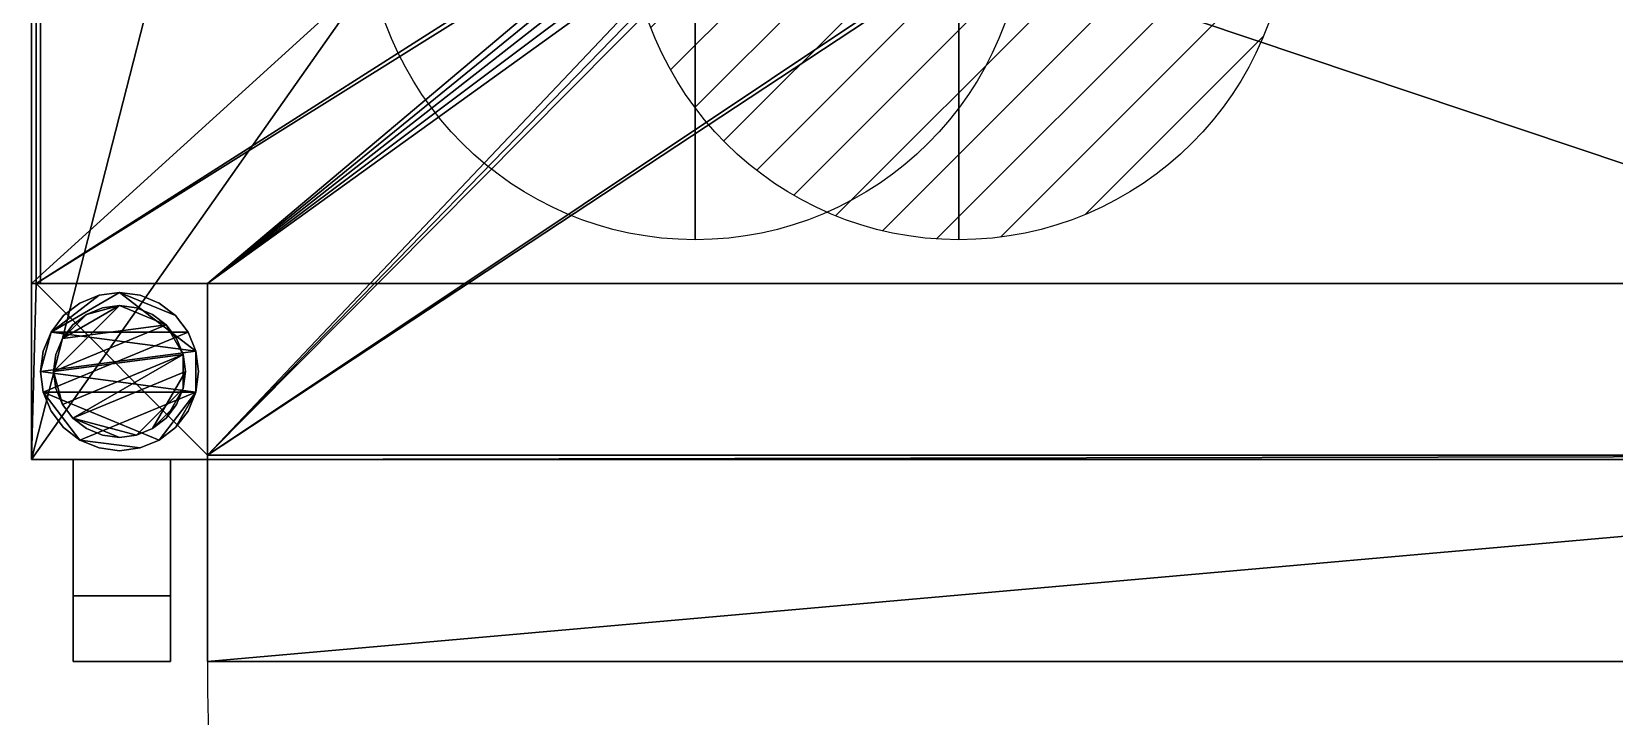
# Model space of a CAD drawing. Header units: millimetres. Extents: x -1 to 1080, y -1245 to 0.
# Drawn here: x 0 to 360.2, y -737.5 to -581.7 of the extents above; entities that cross this region are included whole.
import ezdxf

# ---------------------------------------------------------------- set-up
doc = ezdxf.new("R2010")
doc.units = ezdxf.units.MM
doc.linetypes.add('NASCOSTA', pattern=[0.381, 0.254, -0.127])
for name, color, linetype in [('IQ_200_2D', 1, 'Continuous'), ('IQ_200_3D', 1, 'Continuous'), ('IQ_204_2D', 7, 'Continuous'), ('IQ_204_3D', 7, 'Continuous')]:
    doc.layers.add(name, color=color, linetype=linetype)
doc.layers.add('IQ_CON_COLDWATER_INT', color=7, linetype='Continuous', lineweight=25)
doc.layers.add('IQ_CON_HOTWATER_INT', color=7, linetype='Continuous', lineweight=25)
doc.layers.add('IQ_CURTAIN_3D', color=7, linetype='Continuous', transparency=0.9)

# ---------------------------------------------------------------- blocks, each defined once
blk = doc.blocks.new('coldwater')
blk.add_circle((0, 0), 3)
at = {"extrusion": (-1, 0, 0)}
blk.add_circle((0, 0), 3, dxfattribs=at)
at = {"extrusion": (0, -1, 0)}
blk.add_circle((0, 0), 3, dxfattribs=at)
blk = doc.blocks.new('*X6')
at = {"color": 0}
for p, q in [((134.076, 2208.727), (141.893, 2216.545)), ((134.162, 2210.227), (140.393, 2216.459)), ((134.237, 2207.474), (143.147, 2216.384)), ((134.56, 2206.383), (144.238, 2216.061)), ((134.798, 2212.278), (138.342, 2215.822)), ((135.008, 2205.417), (145.203, 2215.612)), ((135.564, 2204.558), (146.062, 2215.057)), ((136.217, 2203.797), (146.823, 2214.403)), ((136.965, 2203.131), (147.489, 2213.655)), ((137.81, 2202.562), (148.059, 2212.811)), ((138.76, 2202.097), (148.523, 2211.861)), ((139.832, 2201.755), (148.865, 2210.788)), ((141.06, 2201.569), (149.052, 2209.561)), ((142.517, 2201.612), (149.009, 2208.104)), ((144.444, 2202.124), (148.496, 2206.177))]:
    blk.add_line(p, q, dxfattribs=at)
blk = doc.blocks.new('hotwater')
blk.add_line((3, 0), (3, 0))
blk.add_circle((0, 0), 3)
at = {"extrusion": (-1, 0, 0)}
blk.add_circle((0, 0), 3, dxfattribs=at)
at = {"extrusion": (0, -1, 0)}
blk.add_circle((0, 0), 3, dxfattribs=at)
at = {"xscale": 0.4000000000000909, "yscale": 0.4000000000000909, "zscale": 0.4000000000000909}
blk.add_blockref('*X6', (-56.628, -883.621), dxfattribs=at)
at = {"extrusion": (-1, 0, 0), "xscale": 0.3999999999999773, "yscale": 0.3999999999999773, "zscale": 0.3999999999999773}
blk.add_blockref('*X6', (-56.628, -883.621), dxfattribs=at)
at = {"extrusion": (0, -1, 0), "xscale": 0.4000000000000909, "yscale": 0.4000000000000909, "zscale": 0.4000000000000909}
blk.add_blockref('*X6', (-56.628, -883.621), dxfattribs=at)

msp = doc.modelspace()

# ---------------------------------------------------------------- linework, layer by layer
at = {"layer": 'IQ_200_2D', "linetype": 'Continuous'}
for p, q in [((0, -54), (0, -679)), ((600, -679), (0, -679)), ((40, -679), (40, -725)), ((40, -725), (560, -725))]:
    msp.add_line(p, q, dxfattribs=at)
at = {"layer": 'IQ_204_2D', "linetype": 'Continuous'}
for p, q in [((9.48, -679), (9.48, -725)), ((31.62, -725), (31.62, -679)), ((9.48, -725), (31.62, -725))]:
    msp.add_line(p, q, dxfattribs=at)
at = {"layer": 'IQ_204_2D', "linetype": 'NASCOSTA', "ltscale": 100}
msp.add_arc((560, -725), 520, 180, 0, dxfattribs=at)
at = {"layer": 'IQ_CURTAIN_3D'}
msp.add_line((0, -607.75, 898.97), (0, -607.75, 1369.03), dxfattribs=at)

# ---------------------------------------------------------------- block references
at = {"layer": 'IQ_CON_COLDWATER_INT', "xscale": 25, "yscale": 25, "zscale": 25}
msp.add_blockref('coldwater', (151, -554), dxfattribs=at)
at = {"layer": 'IQ_CON_HOTWATER_INT', "xscale": 25, "yscale": 25, "zscale": 25}
msp.add_blockref('hotwater', (211, -554), dxfattribs=at)

# ---------------------------------------------------------------- meshes
at = {"layer": 'IQ_200_3D'}
mesh = msp.add_polyface(dxfattribs=at)
corners = [(0, -54, 1450), (0, -679, 1450), (600, -679, 1450), (600, -54, 1450), (440, -54, 1450), (386, 0, 1450), (214, 0, 1450), (160, -54, 1450)]
mesh.append_faces([[corners[k] for k in face] for face in [(4, 1, 2, 3), (1, 7, 0), (7, 5, 6)]], dxfattribs={"vtx0": -1})
mesh.append_faces([[corners[k] for k in face] for face in [(4, 5, 7, 1)]], dxfattribs={"vtx1": -1, "vtx2": -1, "vtx3": -1})
mesh = msp.add_polyface(dxfattribs=at)
corners = [(600, -54, 725), (600, -679, 725), (560, -679, 725), (560, -725, 725), (40, -725, 725), (40, -679, 725), (0, -679, 725), (0, -54, 725), (160, -54, 725), (214, 0, 725), (386, 0, 725), (440, -54, 725), (1, -639, 725), (40, -639, 725), (40, -678, 725), (560, -678, 725), (560, -639, 725), (599, -639, 725), (599, -94, 725), (560, -94, 725), (560, -55, 725), (40, -55, 725), (40, -94, 725), (1, -94, 725)]
mesh.append_faces([[corners[k] for k in face] for face in [(11, 8, 9, 10)]], dxfattribs={"vtx0": -1})
mesh.append_faces([[corners[k] for k in face] for face in [(23, 7, 21, 22), (20, 0, 18, 19)]], dxfattribs={"vtx0": -1, "vtx1": -1})
mesh.append_faces([[corners[k] for k in face] for face in [(6, 12, 14, 5)]], dxfattribs={"vtx0": -1, "vtx1": -1, "vtx2": -1})
mesh.append_faces([[corners[k] for k in face] for face in [(20, 8, 11, 0)]], dxfattribs={"vtx0": -1, "vtx1": -1, "vtx3": -1})
mesh.append_faces([[corners[k] for k in face] for face in [(7, 23, 12, 6), (8, 20, 21, 7)]], dxfattribs={"vtx0": -1, "vtx2": -1})
mesh.append_faces([[corners[k] for k in face] for face in [(2, 4, 5, 15)]], dxfattribs={"vtx0": -1, "vtx2": -1, "vtx3": -1})
mesh.append_faces([[corners[k] for k in face] for face in [(13, 14, 12)]], dxfattribs={"vtx1": -1})
mesh.append_faces([[corners[k] for k in face] for face in [(14, 15, 5)]], dxfattribs={"vtx1": -1, "vtx2": -1})
mesh.append_faces([[corners[k] for k in face] for face in [(1, 2, 15, 17)]], dxfattribs={"vtx1": -1, "vtx2": -1, "vtx3": -1})
mesh.append_faces([[corners[k] for k in face] for face in [(17, 18, 0, 1)]], dxfattribs={"vtx1": -1, "vtx3": -1})
mesh.append_faces([[corners[k] for k in face] for face in [(15, 16, 17), (2, 3, 4)]], dxfattribs={"vtx2": -1})
mesh = msp.add_polyface(dxfattribs=at)
corners = [(0, -54, 1450), (0, -679, 1450), (0, -679, 725), (0, -54, 725), (0, -639, 850), (0, -639, 1370), (0, -94, 1370), (0, -94, 850)]
mesh.append_faces([[corners[k] for k in face] for face in [(0, 6, 5, 1), (3, 7, 6, 0)]], dxfattribs={"vtx0": -1, "vtx2": -1})
mesh.append_faces([[corners[k] for k in face] for face in [(2, 1, 5, 4), (3, 2, 4, 7)]], dxfattribs={"vtx1": -1, "vtx3": -1})
mesh = msp.add_polyface(dxfattribs=at)
corners = [(1, -639, 201.37), (1, -94, 201.37), (40, -94, 201.37), (40, -55, 201.37), (560, -55, 201.37), (560, -94, 201.37), (599, -94, 201.37), (599, -639, 201.37), (560, -639, 201.37), (560, -678, 201.37), (40, -678, 201.37), (40, -639, 201.37), (141, -553.9, 201.37), (141.34, -556.49, 201.37), (142.34, -558.9, 201.37), (143.93, -560.97, 201.37), (146, -562.56, 201.37), (148.41, -563.56, 201.37), (151, -563.9, 201.37), (153.59, -563.56, 201.37), (156, -562.56, 201.37), (158.07, -560.97, 201.37), (159.66, -558.9, 201.37), (160.66, -556.49, 201.37), (161, -553.9, 201.37), (160.66, -551.31, 201.37), (159.66, -548.9, 201.37), (158.07, -546.83, 201.37), (156, -545.24, 201.37), (153.59, -544.24, 201.37), (151, -543.9, 201.37), (148.41, -544.24, 201.37), (146, -545.24, 201.37), (143.93, -546.83, 201.37), (142.34, -548.9, 201.37), (141.34, -551.31, 201.37), (201, -553.9, 201.37), (201.34, -556.49, 201.37), (202.34, -558.9, 201.37), (203.93, -560.97, 201.37), (206, -562.56, 201.37), (208.41, -563.56, 201.37), (211, -563.9, 201.37), (213.59, -563.56, 201.37), (216, -562.56, 201.37), (218.07, -560.97, 201.37), (219.66, -558.9, 201.37), (220.66, -556.49, 201.37), (221, -553.9, 201.37), (220.66, -551.31, 201.37), (219.66, -548.9, 201.37), (218.07, -546.83, 201.37), (216, -545.24, 201.37), (213.59, -544.24, 201.37), (211, -543.9, 201.37), (208.41, -544.24, 201.37), (206, -545.24, 201.37), (203.93, -546.83, 201.37), (202.34, -548.9, 201.37), (201.34, -551.31, 201.37), (291, -523.9, 201.37), (291.34, -526.49, 201.37), (292.34, -528.9, 201.37), (293.93, -530.97, 201.37), (296, -532.56, 201.37), (298.41, -533.56, 201.37), (301, -533.9, 201.37), (303.59, -533.56, 201.37), (306, -532.56, 201.37), (308.07, -530.97, 201.37), (309.66, -528.9, 201.37), (310.66, -526.49, 201.37), (311, -523.9, 201.37), (310.66, -521.31, 201.37), (309.66, -518.9, 201.37), (308.07, -516.83, 201.37), (306, -515.24, 201.37), (303.59, -514.24, 201.37), (301, -513.9, 201.37), (298.41, -514.24, 201.37), (296, -515.24, 201.37), (293.93, -516.83, 201.37), (292.34, -518.9, 201.37), (291.34, -521.31, 201.37), (447.9, -277, 201.37), (448.24, -279.59, 201.37), (449.24, -282, 201.37), (450.83, -284.07, 201.37), (452.9, -285.66, 201.37), (455.31, -286.66, 201.37), (457.9, -287, 201.37), (460.49, -286.66, 201.37), (462.9, -285.66, 201.37), (464.97, -284.07, 201.37), (466.56, -282, 201.37), (467.56, -279.59, 201.37), (467.9, -277, 201.37), (467.56, -274.41, 201.37), (466.56, -272, 201.37), (464.97, -269.93, 201.37), (462.9, -268.34, 201.37), (460.49, -267.34, 201.37), (457.9, -267, 201.37), (455.31, -267.34, 201.37), (452.9, -268.34, 201.37), (450.83, -269.93, 201.37), (449.24, -272, 201.37), (448.24, -274.41, 201.37)]
mesh.append_faces([[corners[k] for k in face] for face in [(70, 8, 69), (71, 8, 70), (62, 49, 61), (102, 5, 101), (95, 7, 94), (85, 79, 84), (92, 8, 91), (21, 40, 20), (14, 11, 13), (58, 27, 57), (35, 0, 34)]], dxfattribs={"vtx0": -1, "vtx1": -1})
mesh.append_faces([[corners[k] for k in face] for face in [(80, 2, 84, 79)]], dxfattribs={"vtx0": -1, "vtx1": -1, "vtx2": -1})
mesh.append_faces([[corners[k] for k in face] for face in [(80, 54, 30, 2)]], dxfattribs={"vtx0": -1, "vtx1": -1, "vtx2": -1, "vtx3": -1})
mesh.append_faces([[corners[k] for k in face] for face in [(50, 60, 61, 49), (52, 82, 83, 51), (54, 80, 81, 53), (51, 83, 60, 50), (104, 4, 5, 103), (6, 97, 98), (2, 107, 84), (53, 81, 82, 52), (20, 40, 41, 19), (11, 16, 17, 10), (28, 56, 57, 27), (29, 55, 56, 28), (2, 30, 31)]], dxfattribs={"vtx0": -1, "vtx2": -1})
mesh.append_faces([[corners[k] for k in face] for face in [(44, 66, 67, 9), (8, 72, 73, 91)]], dxfattribs={"vtx0": -1, "vtx2": -1, "vtx3": -1})
mesh.append_faces([[corners[k] for k in face] for face in [(67, 68, 9), (71, 72, 8), (96, 97, 6), (93, 94, 7), (100, 101, 5), (99, 100, 5), (102, 103, 5), (106, 107, 2), (42, 43, 10), (44, 45, 66), (18, 19, 10), (17, 18, 10), (15, 16, 11), (14, 15, 11), (12, 13, 11), (31, 32, 2)]], dxfattribs={"vtx1": -1, "vtx2": -1})
mesh.append_faces([[corners[k] for k in face] for face in [(41, 42, 10, 19)]], dxfattribs={"vtx1": -1, "vtx2": -1, "vtx3": -1})
mesh.append_faces([[corners[k] for k in face] for face in [(8, 9, 68, 69), (7, 8, 92, 93), (74, 75, 89, 90), (73, 74, 90, 91), (75, 76, 88, 89), (65, 66, 45, 46), (64, 65, 46, 47), (62, 63, 48, 49), (63, 64, 47, 48), (78, 79, 85, 86), (77, 78, 86, 87), (76, 77, 87, 88), (95, 96, 6, 7), (5, 6, 98, 99), (104, 105, 3, 4), (105, 106, 2, 3), (43, 44, 9, 10), (39, 40, 21, 22), (38, 39, 22, 23), (37, 38, 23, 24), (36, 37, 24, 25), (35, 12, 11, 0), (59, 36, 25, 26), (58, 59, 26, 27), (54, 55, 29, 30), (32, 33, 1, 2), (33, 34, 0, 1)]], dxfattribs={"vtx1": -1, "vtx3": -1})
mesh = msp.add_polyface(dxfattribs=at)
corners = [(0, -639, 850), (600, -639, 850), (600, -94, 850), (0, -94, 850), (0, -94, 850), (0, -94, 850), (0, -639, 850), (0, -639, 850)]
mesh.append_faces([[corners[k] for k in face] for face in [(1, 2, 7, 0), (6, 7, 4, 5)]], dxfattribs={"vtx1": -1})
mesh.append_faces([[corners[k] for k in face] for face in [(2, 3, 4, 7)]], dxfattribs={"vtx2": -1, "vtx3": -1})
mesh = msp.add_polyface(dxfattribs=at)
corners = [(0, -639, 1370), (0, -94, 1370), (600, -94, 1370), (600, -639, 1370)]
mesh.append_faces([[corners[k] for k in face] for face in [(0, 1, 2, 3)]])
mesh = msp.add_polyface(dxfattribs=at)
corners = [(1, -639, 201.37), (1, -639, 725), (1, -94, 725), (1, -94, 201.37)]
mesh.append_faces([[corners[k] for k in face] for face in [(0, 1, 2, 3)]])
mesh = msp.add_polyface(dxfattribs=at)
corners = [(600, -639, 850), (0, -639, 850), (0, -639, 910), (0, -639, 1370), (600, -639, 1370)]
mesh.append_faces([[corners[k] for k in face] for face in [(4, 0, 2, 3)]], dxfattribs={"vtx1": -1})
mesh.append_faces([[corners[k] for k in face] for face in [(0, 1, 2)]], dxfattribs={"vtx2": -1})
mesh = msp.add_polyface(dxfattribs=at)
corners = [(0, -639, 725), (0, -679, 725), (40, -679, 725), (40, -639, 725)]
mesh.append_faces([[corners[k] for k in face] for face in [(0, 1, 2, 3)]])
mesh = msp.add_polyface(dxfattribs=at)
corners = [(40, -679, 75), (0, -679, 75), (0, -639, 75), (40, -639, 75)]
mesh.append_faces([[corners[k] for k in face] for face in [(0, 1, 2, 3)]])
mesh = msp.add_polyface(dxfattribs=at)
corners = [(40, -639, 725), (40, -639, 75), (0, -639, 75), (0, -639, 725)]
mesh.append_faces([[corners[k] for k in face] for face in [(0, 1, 2, 3)]])
mesh = msp.add_polyface(dxfattribs=at)
corners = [(0, -639, 725), (0, -639, 75), (0, -679, 75), (0, -679, 725)]
mesh.append_faces([[corners[k] for k in face] for face in [(0, 1, 2, 3)]])
mesh = msp.add_polyface(dxfattribs=at)
corners = [(40, -639, 201.37), (40, -639, 725), (1, -639, 725), (1, -639, 201.37)]
mesh.append_faces([[corners[k] for k in face] for face in [(0, 1, 2, 3)]])
mesh = msp.add_polyface(dxfattribs=at)
corners = [(2, -659, 5), (2.61, -663.66, 5), (4.41, -668, 5), (7.27, -671.73, 5), (11, -674.59, 5), (15.34, -676.39, 5), (20, -677, 5), (24.66, -676.39, 5), (29, -674.59, 5), (32.73, -671.73, 5), (35.59, -668, 5), (37.39, -663.66, 5), (38, -659, 5), (37.39, -654.34, 5), (35.59, -650, 5), (32.73, -646.27, 5), (29, -643.41, 5), (24.66, -641.61, 5), (20, -641, 5), (15.34, -641.61, 5), (11, -643.41, 5), (7.27, -646.27, 5), (4.41, -650, 5), (2.61, -654.34, 5)]
mesh.append_faces([[corners[k] for k in face] for face in [(11, 8, 9, 10)]], dxfattribs={"vtx0": -1})
mesh.append_faces([[corners[k] for k in face] for face in [(4, 7, 8, 11), (11, 0, 1, 4), (13, 18, 19, 22)]], dxfattribs={"vtx0": -1, "vtx2": -1, "vtx3": -1})
mesh.append_faces([[corners[k] for k in face] for face in [(0, 11, 12, 13)]], dxfattribs={"vtx0": -1, "vtx3": -1})
mesh.append_faces([[corners[k] for k in face] for face in [(2, 3, 4, 1), (16, 17, 18, 15)]], dxfattribs={"vtx2": -1})
mesh.append_faces([[corners[k] for k in face] for face in [(13, 14, 15, 18), (22, 23, 0, 13)]], dxfattribs={"vtx2": -1, "vtx3": -1})
mesh.append_faces([[corners[k] for k in face] for face in [(4, 5, 6, 7), (19, 20, 21, 22)]], dxfattribs={"vtx3": -1})
mesh = msp.add_polyface(dxfattribs=at)
corners = [(2, -659), (2.61, -654.34), (4.41, -650), (7.27, -646.27), (11, -643.41), (15.34, -641.61), (20, -641), (24.66, -641.61), (29, -643.41), (32.73, -646.27), (35.59, -650), (37.39, -654.34), (38, -659), (37.39, -663.66), (35.59, -668), (32.73, -671.73), (29, -674.59), (24.66, -676.39), (20, -677), (15.34, -676.39), (11, -674.59), (7.27, -671.73), (4.41, -668), (2.61, -663.66)]
mesh.append_faces([[corners[k] for k in face] for face in [(2, 0, 1), (15, 13, 14), (13, 11, 12)]], dxfattribs={"vtx0": -1})
mesh.append_faces([[corners[k] for k in face] for face in [(16, 23, 13, 15)]], dxfattribs={"vtx0": -1, "vtx1": -1, "vtx2": -1})
mesh.append_faces([[corners[k] for k in face] for face in [(2, 10, 23, 0)]], dxfattribs={"vtx0": -1, "vtx1": -1, "vtx3": -1})
mesh.append_faces([[corners[k] for k in face] for face in [(2, 5, 6)]], dxfattribs={"vtx0": -1, "vtx2": -1})
mesh.append_faces([[corners[k] for k in face] for face in [(23, 10, 11, 13), (23, 16, 17, 20)]], dxfattribs={"vtx0": -1, "vtx2": -1, "vtx3": -1})
mesh.append_faces([[corners[k] for k in face] for face in [(9, 10, 2, 6)]], dxfattribs={"vtx1": -1, "vtx2": -1, "vtx3": -1})
mesh.append_faces([[corners[k] for k in face] for face in [(3, 4, 5, 2), (18, 19, 20, 17)]], dxfattribs={"vtx2": -1})
mesh.append_faces([[corners[k] for k in face] for face in [(6, 7, 8, 9), (20, 21, 22, 23)]], dxfattribs={"vtx3": -1})
mesh = msp.add_polyface(dxfattribs=at)
corners = [(2, -659, 5), (2.61, -654.34, 5), (4.41, -650, 5), (7.27, -646.27, 5), (11, -643.41, 5), (15.34, -641.61, 5), (20, -641, 5), (24.66, -641.61, 5), (29, -643.41, 5), (32.73, -646.27, 5), (35.59, -650, 5), (37.39, -654.34, 5), (38, -659, 5), (38, -659), (37.39, -654.34), (35.59, -650), (32.73, -646.27), (29, -643.41), (24.66, -641.61), (20, -641), (15.34, -641.61), (11, -643.41), (7.27, -646.27), (4.41, -650), (2.61, -654.34), (2, -659)]
mesh.append_faces([[corners[k] for k in face] for face in [(13, 14, 11, 12), (0, 1, 24, 25)]], dxfattribs={"vtx1": -1})
mesh.append_faces([[corners[k] for k in face] for face in [(14, 15, 10, 11), (16, 17, 8, 9), (15, 16, 9, 10), (17, 18, 7, 8), (6, 7, 18, 19), (19, 20, 5, 6), (20, 21, 4, 5), (22, 23, 2, 3), (21, 22, 3, 4), (23, 24, 1, 2)]], dxfattribs={"vtx1": -1, "vtx3": -1})
mesh = msp.add_polyface(dxfattribs=at)
corners = [(40, -678, 201.37), (40, -678, 725), (40, -639, 725), (40, -639, 201.37)]
mesh.append_faces([[corners[k] for k in face] for face in [(0, 1, 2, 3)]])
mesh = msp.add_polyface(dxfattribs=at)
corners = [(40, -679, 725), (40, -679, 75), (40, -639, 75), (40, -639, 725)]
mesh.append_faces([[corners[k] for k in face] for face in [(0, 1, 2, 3)]])
mesh = msp.add_polyface(dxfattribs=at)
corners = [(5, -659, 75), (5.51, -662.88, 75), (7.01, -666.5, 75), (9.39, -669.61, 75), (12.5, -671.99, 75), (16.12, -673.49, 75), (20, -674, 75), (23.88, -673.49, 75), (27.5, -671.99, 75), (30.61, -669.61, 75), (32.99, -666.5, 75), (34.49, -662.88, 75), (35, -659, 75), (34.49, -655.12, 75), (32.99, -651.5, 75), (30.61, -648.39, 75), (27.5, -646.01, 75), (23.88, -644.51, 75), (20, -644, 75), (16.12, -644.51, 75), (12.5, -646.01, 75), (9.39, -648.39, 75), (7.01, -651.5, 75), (5.51, -655.12, 75)]
mesh.append_faces([[corners[k] for k in face] for face in [(10, 8, 9), (22, 20, 21)]], dxfattribs={"vtx0": -1})
mesh.append_faces([[corners[k] for k in face] for face in [(7, 3, 6)]], dxfattribs={"vtx0": -1, "vtx1": -1})
mesh.append_faces([[corners[k] for k in face] for face in [(22, 15, 18, 20)]], dxfattribs={"vtx0": -1, "vtx1": -1, "vtx2": -1, "vtx3": -1})
mesh.append_faces([[corners[k] for k in face] for face in [(13, 2, 3, 12)]], dxfattribs={"vtx0": -1, "vtx2": -1})
mesh.append_faces([[corners[k] for k in face] for face in [(3, 7, 8, 12)]], dxfattribs={"vtx0": -1, "vtx2": -1, "vtx3": -1})
mesh.append_faces([[corners[k] for k in face] for face in [(17, 18, 15, 16), (19, 20, 18)]], dxfattribs={"vtx1": -1})
mesh.append_faces([[corners[k] for k in face] for face in [(11, 12, 8, 10)]], dxfattribs={"vtx1": -1, "vtx2": -1})
mesh.append_faces([[corners[k] for k in face] for face in [(4, 5, 6, 3)]], dxfattribs={"vtx2": -1})
mesh.append_faces([[corners[k] for k in face] for face in [(0, 1, 2, 13), (13, 14, 15, 0), (22, 23, 0, 15)]], dxfattribs={"vtx2": -1, "vtx3": -1})
mesh = msp.add_polyface(dxfattribs=at)
corners = [(5, -659, 5), (5.51, -655.12, 5), (7.01, -651.5, 5), (9.39, -648.39, 5), (12.5, -646.01, 5), (16.12, -644.51, 5), (20, -644, 5), (23.88, -644.51, 5), (27.5, -646.01, 5), (30.61, -648.39, 5), (32.99, -651.5, 5), (34.49, -655.12, 5), (35, -659, 5), (34.49, -662.88, 5), (32.99, -666.5, 5), (30.61, -669.61, 5), (27.5, -671.99, 5), (23.88, -673.49, 5), (20, -674, 5), (16.12, -673.49, 5), (12.5, -671.99, 5), (9.39, -669.61, 5), (7.01, -666.5, 5), (5.51, -662.88, 5)]
mesh.append_faces([[corners[k] for k in face] for face in [(9, 6, 7, 8), (4, 2, 3), (15, 13, 14)]], dxfattribs={"vtx0": -1})
mesh.append_faces([[corners[k] for k in face] for face in [(18, 21, 17)]], dxfattribs={"vtx0": -1, "vtx1": -1})
mesh.append_faces([[corners[k] for k in face] for face in [(22, 0, 11, 21)]], dxfattribs={"vtx0": -1, "vtx1": -1, "vtx2": -1})
mesh.append_faces([[corners[k] for k in face] for face in [(0, 6, 9, 11), (21, 11, 13, 17)]], dxfattribs={"vtx0": -1, "vtx1": -1, "vtx2": -1, "vtx3": -1})
mesh.append_faces([[corners[k] for k in face] for face in [(23, 0, 22), (12, 13, 11)]], dxfattribs={"vtx1": -1})
mesh.append_faces([[corners[k] for k in face] for face in [(16, 17, 13, 15)]], dxfattribs={"vtx1": -1, "vtx2": -1})
mesh.append_faces([[corners[k] for k in face] for face in [(9, 10, 11)]], dxfattribs={"vtx2": -1})
mesh.append_faces([[corners[k] for k in face] for face in [(4, 5, 6, 2), (0, 1, 2, 6)]], dxfattribs={"vtx2": -1, "vtx3": -1})
mesh.append_faces([[corners[k] for k in face] for face in [(18, 19, 20, 21)]], dxfattribs={"vtx3": -1})
mesh = msp.add_polyface(dxfattribs=at)
corners = [(5, -659, 75), (5.51, -655.12, 75), (7.01, -651.5, 75), (9.39, -648.39, 75), (12.5, -646.01, 75), (16.12, -644.51, 75), (20, -644, 75), (23.88, -644.51, 75), (27.5, -646.01, 75), (30.61, -648.39, 75), (32.99, -651.5, 75), (34.49, -655.12, 75), (35, -659, 75), (35, -659, 5), (34.49, -655.12, 5), (32.99, -651.5, 5), (30.61, -648.39, 5), (27.5, -646.01, 5), (23.88, -644.51, 5), (20, -644, 5), (16.12, -644.51, 5), (12.5, -646.01, 5), (9.39, -648.39, 5), (7.01, -651.5, 5), (5.51, -655.12, 5), (5, -659, 5)]
mesh.append_faces([[corners[k] for k in face] for face in [(1, 24, 25, 0)]], dxfattribs={"vtx0": -1})
mesh.append_faces([[corners[k] for k in face] for face in [(8, 17, 18, 7), (9, 16, 17, 8), (7, 18, 19, 6), (15, 10, 11, 14), (5, 20, 21, 4), (4, 21, 22, 3), (2, 23, 24, 1), (3, 22, 23, 2), (20, 5, 6, 19)]], dxfattribs={"vtx0": -1, "vtx2": -1})
mesh.append_faces([[corners[k] for k in face] for face in [(13, 14, 11, 12)]], dxfattribs={"vtx1": -1})
mesh.append_faces([[corners[k] for k in face] for face in [(9, 10, 15, 16)]], dxfattribs={"vtx1": -1, "vtx3": -1})
mesh = msp.add_polyface(dxfattribs=at)
corners = [(38, -659, 5), (37.39, -663.66, 5), (35.59, -668, 5), (32.73, -671.73, 5), (29, -674.59, 5), (24.66, -676.39, 5), (20, -677, 5), (15.34, -676.39, 5), (11, -674.59, 5), (7.27, -671.73, 5), (4.41, -668, 5), (2.61, -663.66, 5), (2, -659, 5), (2, -659), (2.61, -663.66), (4.41, -668), (7.27, -671.73), (11, -674.59), (15.34, -676.39), (20, -677), (24.66, -676.39), (29, -674.59), (32.73, -671.73), (35.59, -668), (37.39, -663.66), (38, -659)]
mesh.append_faces([[corners[k] for k in face] for face in [(13, 14, 11, 12), (0, 1, 24, 25)]], dxfattribs={"vtx1": -1})
mesh.append_faces([[corners[k] for k in face] for face in [(14, 15, 10, 11), (16, 17, 8, 9), (15, 16, 9, 10), (17, 18, 7, 8), (6, 7, 18, 19), (19, 20, 5, 6), (20, 21, 4, 5), (22, 23, 2, 3), (21, 22, 3, 4), (23, 24, 1, 2)]], dxfattribs={"vtx1": -1, "vtx3": -1})
mesh = msp.add_polyface(dxfattribs=at)
corners = [(35, -659, 75), (34.49, -662.88, 75), (32.99, -666.5, 75), (30.61, -669.61, 75), (27.5, -671.99, 75), (23.88, -673.49, 75), (20, -674, 75), (16.12, -673.49, 75), (12.5, -671.99, 75), (9.39, -669.61, 75), (7.01, -666.5, 75), (5.51, -662.88, 75), (5, -659, 75), (5, -659, 5), (5.51, -662.88, 5), (7.01, -666.5, 5), (9.39, -669.61, 5), (12.5, -671.99, 5), (16.12, -673.49, 5), (20, -674, 5), (23.88, -673.49, 5), (27.5, -671.99, 5), (30.61, -669.61, 5), (32.99, -666.5, 5), (34.49, -662.88, 5), (35, -659, 5)]
mesh.append_faces([[corners[k] for k in face] for face in [(1, 24, 25, 0)]], dxfattribs={"vtx0": -1})
mesh.append_faces([[corners[k] for k in face] for face in [(11, 14, 15, 10), (10, 15, 16, 9), (8, 17, 18, 7), (9, 16, 17, 8), (7, 18, 19, 6), (5, 20, 21, 4), (4, 21, 22, 3), (2, 23, 24, 1), (3, 22, 23, 2), (20, 5, 6, 19)]], dxfattribs={"vtx0": -1, "vtx2": -1})
mesh.append_faces([[corners[k] for k in face] for face in [(12, 13, 14, 11)]], dxfattribs={"vtx2": -1})
mesh = msp.add_polyface(dxfattribs=at)
corners = [(600, -679, 1450), (0, -679, 1450), (0, -679, 725), (40, -679, 725), (40, -679, 1410), (560, -679, 1410), (560, -679, 1345.39), (575, -679, 1345.39), (575, -679, 1265.39), (560, -679, 1265.39), (560, -679, 869.61), (575, -679, 869.61), (575, -679, 789.61), (560, -679, 789.61), (560, -679, 725), (600, -679, 725), (31.62, -679, 1095.39), (31.62, -679, 1020.39), (9.48, -679, 1020.39), (9.48, -679, 1095.39)]
mesh.append_faces([[corners[k] for k in face] for face in [(7, 0, 5, 6)]], dxfattribs={"vtx0": -1, "vtx1": -1})
mesh.append_faces([[corners[k] for k in face] for face in [(4, 1, 19, 16)]], dxfattribs={"vtx0": -1, "vtx1": -1, "vtx3": -1})
mesh.append_faces([[corners[k] for k in face] for face in [(1, 4, 5, 0), (19, 1, 2, 18), (0, 7, 8, 15), (3, 17, 18, 2)]], dxfattribs={"vtx0": -1, "vtx2": -1})
mesh.append_faces([[corners[k] for k in face] for face in [(14, 15, 12, 13)]], dxfattribs={"vtx1": -1})
mesh.append_faces([[corners[k] for k in face] for face in [(11, 12, 15, 8)]], dxfattribs={"vtx1": -1, "vtx2": -1, "vtx3": -1})
mesh.append_faces([[corners[k] for k in face] for face in [(3, 4, 16, 17)]], dxfattribs={"vtx1": -1, "vtx3": -1})
mesh.append_faces([[corners[k] for k in face] for face in [(8, 9, 10, 11)]], dxfattribs={"vtx3": -1})
mesh = msp.add_polyface(dxfattribs=at)
corners = [(0, -679, 725), (0, -679, 75), (40, -679, 75), (40, -679, 725)]
mesh.append_faces([[corners[k] for k in face] for face in [(0, 1, 2, 3)]])
mesh = msp.add_polyface(dxfattribs=at)
corners = [(560, -678, 201.37), (560, -678, 725), (40, -678, 725), (40, -678, 201.37)]
mesh.append_faces([[corners[k] for k in face] for face in [(0, 1, 2, 3)]])
mesh = msp.add_polyface(dxfattribs=at)
corners = [(40, -725, 1410), (560, -725, 1410), (560, -679, 1410), (40, -679, 1410)]
mesh.append_faces([[corners[k] for k in face] for face in [(0, 1, 2, 3)]])
mesh = msp.add_polyface(dxfattribs=at)
corners = [(40, -679, 1410), (40, -679, 725), (40, -725, 725), (40, -725, 1410)]
mesh.append_faces([[corners[k] for k in face] for face in [(0, 1, 2, 3)]])
mesh = msp.add_polyface(dxfattribs=at)
corners = [(40, -725, 1410), (40, -725, 725), (560, -725, 725), (560, -725, 1410)]
mesh.append_faces([[corners[k] for k in face] for face in [(0, 1, 2, 3)]])
at = {"layer": 'IQ_204_3D'}
mesh = msp.add_polyface(dxfattribs=at)
corners = [(9.48, -725, 1095.39), (9.48, -679, 1095.39), (9.48, -679, 1020.39), (9.48, -710, 1020.39), (9.48, -710, 860.39), (9.48, -725, 860.39)]
mesh.append_faces([[corners[k] for k in face] for face in [(1, 2, 3, 0)]], dxfattribs={"vtx2": -1})
mesh.append_faces([[corners[k] for k in face] for face in [(3, 4, 5, 0)]], dxfattribs={"vtx3": -1})
mesh = msp.add_polyface(dxfattribs=at)
corners = [(31.62, -710, 1020.39), (9.48, -710, 1020.39), (9.48, -679, 1020.39), (31.62, -679, 1020.39)]
mesh.append_faces([[corners[k] for k in face] for face in [(0, 1, 2, 3)]])
mesh = msp.add_polyface(dxfattribs=at)
corners = [(31.62, -679, 1095.39), (9.48, -679, 1095.39), (9.48, -725, 1095.39), (31.62, -725, 1095.39)]
mesh.append_faces([[corners[k] for k in face] for face in [(0, 1, 2, 3)]])
mesh = msp.add_polyface(dxfattribs=at)
corners = [(31.62, -725, 1095.39), (31.62, -725, 860.39), (31.62, -710, 860.39), (31.62, -710, 1020.39), (31.62, -679, 1020.39), (31.62, -679, 1095.39)]
mesh.append_faces([[corners[k] for k in face] for face in [(1, 2, 3, 0)]], dxfattribs={"vtx2": -1})
mesh.append_faces([[corners[k] for k in face] for face in [(3, 4, 5, 0)]], dxfattribs={"vtx3": -1})
mesh = msp.add_polyface(dxfattribs=at)
corners = [(31.62, -725, 860.39), (9.48, -725, 860.39), (9.48, -710, 860.39), (31.62, -710, 860.39)]
mesh.append_faces([[corners[k] for k in face] for face in [(0, 1, 2, 3)]])
mesh = msp.add_polyface(dxfattribs=at)
corners = [(31.62, -710, 860.39), (9.48, -710, 860.39), (9.48, -710, 1020.39), (31.62, -710, 1020.39)]
mesh.append_faces([[corners[k] for k in face] for face in [(0, 1, 2, 3)]])
mesh = msp.add_polyface(dxfattribs=at)
corners = [(31.62, -725, 1095.39), (9.48, -725, 1095.39), (9.48, -725, 860.39), (31.62, -725, 860.39)]
mesh.append_faces([[corners[k] for k in face] for face in [(0, 1, 2, 3)]])
at = {"layer": 'IQ_CURTAIN_3D'}
mesh = msp.add_polyface(dxfattribs=at)
corners = [(2, -639, 898.97), (0, -639, 898.97), (0, -94, 898.97), (2, -94, 898.97)]
mesh.append_faces([[corners[k] for k in face] for face in [(0, 1, 2, 3)]])
mesh = msp.add_polyface(dxfattribs=at)
corners = [(0, -94, 1370), (0, -639, 1370), (2, -639, 1370), (2, -94, 1370)]
mesh.append_faces([[corners[k] for k in face] for face in [(0, 1, 2, 3)]])
mesh = msp.add_polyface(dxfattribs=at)
corners = [(0, -94, 1370), (0, -94, 898.97), (0, -639, 898.97), (0, -639, 1370)]
mesh.append_faces([[corners[k] for k in face] for face in [(0, 1, 2, 3)]])
mesh = msp.add_polyface(dxfattribs=at)
corners = [(2, -639, 1370), (2, -639, 898.97), (2, -94, 898.97), (2, -94, 1370)]
mesh.append_faces([[corners[k] for k in face] for face in [(0, 1, 2, 3)]])
mesh = msp.add_polyface(dxfattribs=at)
corners = [(0, -639, 1370), (0, -639, 898.97), (2, -639, 898.97), (2, -639, 1370)]
mesh.append_faces([[corners[k] for k in face] for face in [(0, 1, 2, 3)]])

doc.saveas('drawing.dxf')
